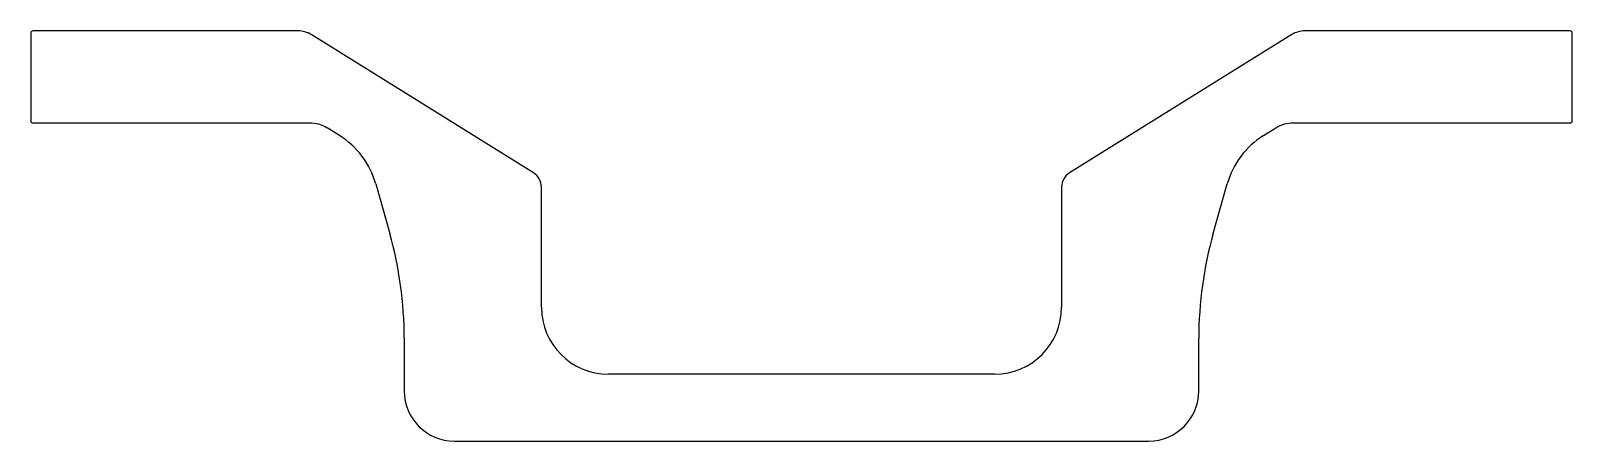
# Model space of a CAD drawing. Extents: x 659 to 844, y 1025 to 1074.
import ezdxf

# ---------------------------------------------------------------- set-up
doc = ezdxf.new("R2010")
doc.units = 0
doc.layers.get('0').update_dxf_attribs({"linetype": 'CONTINUOUS'})

msp = doc.modelspace()

# ---------------------------------------------------------------- linework, layer by layer
for p, q in [((659.47, 1073.99), (659.47, 1063.49)), ((691.42, 1074.24), (659.72, 1074.24)), ((719.58, 1057.27), (693, 1073.79)), ((810.24, 1073.79), (783.66, 1057.27)), ((843.52, 1074.24), (811.82, 1074.24)), ((843.77, 1063.49), (843.77, 1073.99)), ((659.72, 1063.24), (692.8, 1063.24)), ((696.37, 1061.73), (694.92, 1062.64)), ((806.87, 1061.73), (808.32, 1062.64)), ((810.43, 1063.24), (843.52, 1063.24)), ((700.72, 1055.95), (702.39, 1050.02)), ((720.52, 1041.24), (720.52, 1055.58)), ((782.72, 1055.58), (782.72, 1041.24)), ((800.85, 1050.02), (802.52, 1055.95)), ((704.12, 1037.53), (704.12, 1031.24)), ((799.12, 1031.24), (799.12, 1037.53)), ((774.72, 1033.24), (728.52, 1033.24)), ((710.12, 1025.24), (793.12, 1025.24))]:
    msp.add_line(p, q)
for centre, radius, start, end in [((659.72, 1073.99), 0.25, 90, 180), ((691.42, 1071.24), 3, 58.1433, 90), ((811.82, 1071.24), 3, 90, 121.8567), ((843.52, 1073.99), 0.25, 0, 90), ((659.72, 1063.49), 0.25, 180, 270), ((843.52, 1063.49), 0.25, 270, 0), ((692.8, 1059.21), 4.02, 58.2447, 89.8986), ((691.09, 1053.24), 10, 15.7613, 58.1432), ((812.15, 1053.24), 10, 121.8568, 164.2387), ((810.44, 1059.21), 4.02, 90.1014, 121.7553), ((718.52, 1055.58), 2, 360, 58.1433), ((784.72, 1055.58), 2, 121.8567, 180), ((658.05, 1037.52), 46.07, 0.0124, 15.7489), ((845.19, 1037.52), 46.07, 164.2511, 179.9876), ((728.52, 1041.24), 8, 180.004, 269.996), ((774.72, 1041.24), 8, 270.004, 359.996), ((710.12, 1031.24), 6, 180.004, 269.996), ((793.12, 1031.24), 6, 270.004, 359.996)]:
    msp.add_arc(centre, radius, start, end)

doc.saveas('drawing.dxf')
